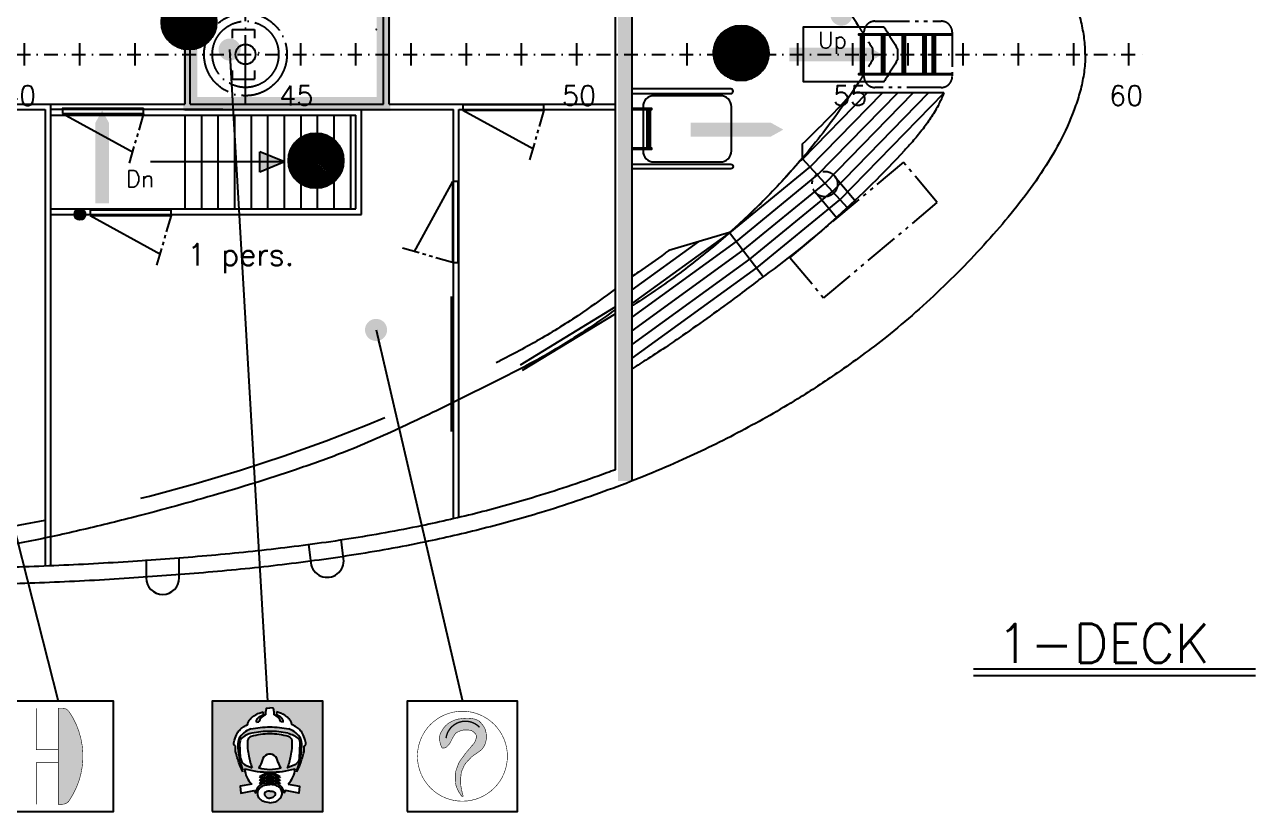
# Model space of a CAD drawing. Header units: millimetres. Extents: x 1084702 to 1166801, y 36632 to 124519.
# Drawn here: x 1117393 to 1128538, y 55271 to 62397 of the extents above; entities that cross this region are included whole.
import ezdxf
from ezdxf.enums import TextEntityAlignment as Align

# ---------------------------------------------------------------- set-up
doc = ezdxf.new("R2010")
doc.units = ezdxf.units.MM
doc.header["$LTSCALE"] = 250
for name, pattern in [('CENTER', [3, 2.5, -0.25, 0, -0.25]), ('DASHDOT', [1, 0.5, -0.25, 0, -0.25]), ('DASHED', [0.75, 0.5, -0.25]), ('PHANTOM', [2.1, 1.25, -0.2, 0.125, -0.2, 0.125, -0.2]), ('PHANTOM2', [1.25, 0.625, -0.125, 0.125, -0.125, 0.125, -0.125])]:
    doc.linetypes.add(name, pattern=pattern)
doc.layers.get('0').update_dxf_attribs({"color": 255})
for name, color, linetype in [('%posline', 240, 'Continuous'), ('%symbol', 1, 'Continuous'), ('-BHII', 7, 'Continuous'), ('-BHIU', 7, 'Continuous'), ('BHII', 7, 'Continuous'), ('CENN', 7, 'Continuous'), ('CON1', 7, 'Continuous'), ('GEV_FROZEN', 7, 'Continuous'), ('S0CO2', 2, 'Continuous'), ('S0TX2', 2, 'Continuous'), ('SAFECO1', 10, 'Continuous'), ('SAFECO2', 50, 'Continuous'), ('SAFECO3', 80, 'Continuous'), ('SAFECO7', 255, 'Continuous'), ('SAFETX1', 1, 'Continuous'), ('VCCNULL', 7, 'Continuous')]:
    doc.layers.add(name, color=color, linetype=linetype)
doc.styles.add('18', font='romans', dxfattribs={"height": 180})
doc.styles.add('25', font='romans', dxfattribs={"height": 2.5})
doc.styles.add('ROMANS', font='ROMANS.shx', dxfattribs={"height": 100})
doc.styles.add('SYMBOL TXT', font='arial.ttf')
doc.dimstyles.new('dott', dxfattribs={"dimscale": 100, "dimtxt": 150, "dimasz": 0.01, "dimexe": 0.5, "dimexo": 1, "dimgap": 1, "dimtad": 1, "dimdsep": 46, "dimtxsty": 'ROMANS', "dimcen": 1.5, "dimclrd": 1, "dimclre": 1, "dimclrt": 2, "dimazin": 2, "dimtfac": 1, "dimtmove": 2, "dimatfit": 3, "dimldrblk": 'DOT', "dimfxl": 1, "dimtvp": 100, "dimtolj": 1, "dimarcsym": 0})
pattern_1 = [(90, (-22923.392, -82019.804), (-18.095804, 1e-15), [])]

# ---------------------------------------------------------------- blocks, each defined once
blk = doc.blocks.new('*U62')
at = {"layer": '-BHII'}
for p, q in [((0, 10), (40, 10)), ((0, -10), (40, -10))]:
    blk.add_line(p, q, dxfattribs=at)
at = {"layer": '-BHIU'}
for p, q in [((0, 10), (0, -10)), ((40, 10), (40, -10))]:
    blk.add_line(p, q, dxfattribs=at)
blk = doc.blocks.new('VCCISYMB')
at = {"layer": 'VCCNULL'}
for p, q in [((0, 2), (-0.2, 1.2)), ((0, 2), (0.2, 1.2)), ((0, 2), (0, 0)), ((0, 0), (4, 0)), ((4, 0), (3.2, 0.2)), ((4, 0), (3.2, -0.2))]:
    blk.add_line(p, q, dxfattribs=at)
blk = doc.blocks.new('*U63')
blk.add_blockref('VCCISYMB', (0, 0))
at = {"layer": 'GEV_FROZEN', "xscale": 0.1000000000003638, "yscale": 0.1000000000003638, "zscale": 0.1000000000003638}
blk.add_blockref('*U62', (0, 0), dxfattribs=at)
blk = doc.blocks.new('*U61')
at = {"layer": 'BHII'}
blk.add_lwpolyline([(-6, -4), (0, -8), (6, -4), (6, 4), (0, 8), (-6, 4)], close=True, dxfattribs=at)
at = {"layer": 'CENN'}
for p, q in [((-11, 0), (11, 0)), ((0, 11), (0, -11))]:
    blk.add_line(p, q, dxfattribs=at)
at = {"layer": 'CON1'}
blk.add_circle((0, 0), 6.5, dxfattribs=at)
blk = doc.blocks.new('*U60')
at = {"layer": 'BHII'}
for radius in [8, 4.2]:
    blk.add_circle((0, 0), radius, dxfattribs=at)
at = {"layer": 'CENN'}
for p, q in [((-11, 0), (11, 0)), ((0, 11), (0, -11))]:
    blk.add_line(p, q, dxfattribs=at)
blk = doc.blocks.new('A$C64097268')
at = {"linetype": 'DASHDOT'}
blk.add_line((-2084, 0), (35129, 0), dxfattribs=at)
for p, q in [((25000, -100), (25000, 100)), ((25500, -100), (25500, 100)), ((26000, -100), (26000, 100)), ((26500, -100), (26500, 100)), ((27000, -100), (27000, 100)), ((27500, -100), (27500, 100)), ((28000, -100), (28000, 100)), ((28500, -100), (28500, 100)), ((29000, -100), (29000, 100)), ((29500, -100), (29500, 100)), ((30000, -100), (30000, 100)), ((30500, -100), (30500, 100)), ((31000, -100), (31000, 100)), ((31500, -100), (31500, 100)), ((32000, -100), (32000, 100)), ((32500, -100), (32500, 100)), ((33000, -100), (33000, 100)), ((33500, -100), (33500, 100)), ((34000, -100), (34000, 100)), ((34500, -100), (34500, 100)), ((35000, -100), (35000, 100))]:
    blk.add_line(p, q)
at = {"extrusion": (0, 0, -1), "zscale": -1, "rotation": 256.254441529272}
blk.add_blockref('*U63', (-28183, 228), dxfattribs=at)
at = {"extrusion": (0, 0, -1), "xscale": 0.09999999997671694, "yscale": 0.09999999997671694, "zscale": -0.09999999999998713}
for name in ['*U61', '*U60']:
    blk.add_blockref(name, (-27120, 14), dxfattribs=at)
at = {"style": '18'}
for s, p in [('40', (24796, -464)), ('45', (27306, -464)), ('50', (29866, -464)), ('55', (32320, -464)), ('60', (34820, -464))]:
    blk.add_text(s, height=180, dxfattribs=at).set_placement(p)
blk = doc.blocks.new('A.4.27_SYMB')
at = {"layer": 'SAFECO3'}
h = blk.add_hatch(color=256, dxfattribs=at)
h.paths.add_polyline_path([(600, 1200), (-600, 1200), (-600, 0), (600, 0)])
edge = h.paths.add_edge_path(flags=16)
edge.add_spline(control_points=[(396, 713), (396, 716), (399, 687), (399, 673), (393, 623), (374, 570), (362, 522), (306, 402), (319, 430)], knot_values=[0, 0, 0, 0, 0.091692, 0.325296, 0.700454, 1.176745, 1.696058, 2.468739, 2.468739, 2.468739, 2.468739], degree=3, periodic=0)
edge.add_line((319, 430), (322, 456))
edge.add_arc((-399, 732), 772, 339.0486, 356.0247)
edge.add_arc((152, 715), 222, 350.4948, 379.0484)
edge.add_arc((162, 680), 227, 28.2045, 72.0363)
edge.add_arc((-78, -1054), 1974, 80.9516, 86.986)
edge.add_arc((129, -1054), 1974, 93.014, 99.0484)
edge.add_arc((-111, 680), 227, 107.9637, 151.7955)
edge.add_arc((-102, 715), 222, 160.9516, 189.5052)
edge.add_arc((450, 732), 772, 183.9753, 200.9514)
edge.add_line((-271, 456), (-268, 430))
edge.add_spline(control_points=[(-268, 430), (-281, 458), (-303, 505), (-325, 573), (-342, 625), (-350, 668), (-346, 696), (-346, 709), (-346, 713)], knot_values=[0, 0, 0, 0, 0.772681, 1.291994, 1.768285, 2.143443, 2.377047, 2.468739, 2.468739, 2.468739, 2.468739], degree=3, periodic=0)
edge.add_spline(control_points=[(-346, 713), (-348, 713), (-352, 714), (-359, 718), (-363, 724), (-365, 730), (-366, 737), (-365, 753), (-352, 790), (-336, 843), (-299, 893), (-257, 921), (-229, 936), (-217, 942)], knot_values=[0, 0, 0, 0, 0.053902, 0.118321, 0.183024, 0.231224, 0.285801, 0.348567, 0.62545, 1.270836, 1.721751, 2.161657, 2.508213, 2.508213, 2.508213, 2.508213], degree=3, periodic=0)
edge.add_spline(control_points=[(-217, 942), (-216, 948), (-212, 959), (-206, 975), (-198, 990), (-184, 1006), (-167, 1024), (-144, 1042), (-118, 1056), (-92, 1068), (-68, 1074), (-54, 1079), (-47, 1081)], knot_values=[0, 0, 0, 0, 0.157257, 0.292433, 0.422468, 0.567877, 0.834443, 1.042693, 1.307796, 1.561203, 1.743827, 1.930277, 1.930277, 1.930277, 1.930277], degree=3, periodic=0)
edge.add_line((-47, 1081), (-46, 1054))
edge.add_spline(control_points=[(-46, 1054), (-44, 1055), (-57, 1047), (-62, 1044), (-75, 1036), (-89, 1029), (-100, 1016), (-114, 1005), (-120, 990), (-122, 982), (-117, 969), (-118, 971)], knot_values=[0, 0, 0, 0, 0.057635, 0.159059, 0.295603, 0.387823, 0.556894, 0.704635, 0.836204, 0.910845, 0.98528, 0.98528, 0.98528, 0.98528], degree=3, periodic=0)
edge.add_line((-118, 971), (-95, 973))
edge.add_arc((19, 936), 120, 110.3555, 162.1604, ccw=False)
edge.add_arc((208, 1056), 231, 166.0137, 181.8636, ccw=False)
edge.add_arc((3, 1108), 19.1, 130.5127, 168.0732, ccw=False)
edge.add_line((-10, 1123), (25, 1125))
edge.add_line((25, 1125), (61, 1123))
edge.add_arc((48, 1108), 19.1, 11.9268, 49.4873, ccw=False)
edge.add_arc((-157, 1056), 231, -1.8636, 13.9863, ccw=False)
edge.add_arc((32, 936), 120, 17.8396, 69.6445, ccw=False)
edge.add_line((146, 973), (169, 971))
edge.add_spline(control_points=[(169, 971), (170, 974), (172, 980), (171, 991), (165, 1004), (151, 1017), (140, 1028), (126, 1036), (115, 1043), (104, 1049), (99, 1053), (97, 1054)], knot_values=[0, 0, 0, 0, 0.074435, 0.149076, 0.280646, 0.428387, 0.597457, 0.689677, 0.826221, 0.927646, 0.98528, 0.98528, 0.98528, 0.98528], degree=3, periodic=0)
edge.add_line((97, 1054), (98, 1081))
edge.add_spline(control_points=[(98, 1081), (91, 1083), (125, 1072), (141, 1068), (169, 1056), (194, 1042), (218, 1024), (235, 1006), (249, 990), (257, 974), (262, 964), (269, 936), (268, 942)], knot_values=[0, 0, 0, 0, 0.186451, 0.369074, 0.622482, 0.887585, 1.095835, 1.3624, 1.507809, 1.637845, 1.77302, 1.930277, 1.930277, 1.930277, 1.930277], degree=3, periodic=0)
edge.add_spline(control_points=[(268, 942), (255, 948), (323, 915), (345, 896), (389, 842), (402, 790), (416, 753), (417, 737), (416, 730), (414, 724), (409, 718), (406, 714), (394, 712), (396, 713)], knot_values=[0, 0, 0, 0, 0.346556, 0.786462, 1.237377, 1.882763, 2.159646, 2.222412, 2.276989, 2.325189, 2.389892, 2.454311, 2.508213, 2.508213, 2.508213, 2.508213], degree=3, periodic=0)
h.paths.add_polyline_path([(223, 296), (348, 273), (339, 198), (196, 226), (177, 198, 0.339609), (108, 299, 0.087924), (25, 307, 0.087924), (-57, 299, 0.339609), (-126, 198), (-145, 226), (-288, 198), (-297, 273), (-172, 296, -0.181761), (-248, 462, 0.068052), (25, 427, 0.068052), (299, 462, -0.181761)], flags=16)
h.paths.add_polyline_path([(298, 507), (218, 474, 0.044895), (255, 601, 0.057906), (268, 769, 0.255409), (227, 815, 0.061722), (25, 844, 0.061722), (-176, 815, 0.255409), (-218, 769, 0.057906), (-204, 601, 0.044895), (-167, 474), (-247, 507, -0.266385), (-292, 577), (-301, 742, -0.224317), (-284, 791, -0.125951), (-169, 850, -0.058375), (25, 869, -0.058375), (220, 850, -0.125951), (335, 791, -0.224317), (352, 742), (343, 577, -0.266385)], flags=16)
h.paths.add_polyline_path([(146, 474, -0.044192), (25, 457, -0.044192), (-95, 474, 0.062011), (-58, 553, -0.238014), (-3, 620, -0.075944), (25, 624, -0.075944), (54, 620, -0.238014), (109, 553, 0.062011)], flags=16)
h.paths.add_polyline_path([(138, 374), (135, 366, 0.217497), (25, 393, 0.217497), (-84, 366), (-87, 374, -0.190978), (25, 411, -0.190978)], flags=0)
h.paths.add_polyline_path([(138, 340), (135, 332, 0.217497), (25, 359, 0.217497), (-84, 332), (-87, 340, -0.190978), (25, 377, -0.190978)], flags=0)
h.paths.add_polyline_path([(138, 307), (135, 299, 0.217497), (25, 326, 0.217497), (-84, 299), (-87, 307, -0.190978), (25, 344, -0.190978)], flags=0)
edge = h.paths.add_edge_path(flags=16)
edge.add_spline(control_points=[(25, 292), (15, 292), (63, 291), (80, 286), (112, 275), (141, 254), (159, 217), (160, 175), (135, 137), (107, 104), (0, 95), (25, 95)], knot_values=[0, 0, 0, 0, 0.256006, 0.483444, 0.686131, 1.035897, 1.355304, 1.689385, 2.031909, 2.406535, 3.053658, 3.053658, 3.053658, 3.053658], degree=3, periodic=0)
edge.add_spline(control_points=[(25, 95), (0, 95), (-42, 104), (-87, 137), (-108, 175), (-108, 217), (-90, 254), (-61, 275), (-31, 286), (-4, 291), (15, 292), (25, 292)], knot_values=[0, 0, 0, 0, 0.647123, 1.021749, 1.364273, 1.698355, 2.017761, 2.367528, 2.570215, 2.797652, 3.053658, 3.053658, 3.053658, 3.053658], degree=3, periodic=0)
edge = h.paths.add_edge_path(flags=0)
edge.add_spline(control_points=[(25, 221), (33, 221), (50, 220), (73, 215), (84, 197), (83, 180), (74, 163), (57, 151), (40, 145), (29, 144), (25, 144)], knot_values=[0, 0, 0, 0, 0.199636, 0.420818, 0.543184, 0.688523, 0.842113, 1.008478, 1.18791, 1.281607, 1.281607, 1.281607, 1.281607], degree=3, periodic=0)
edge.add_spline(control_points=[(25, 144), (29, 144), (4, 145), (-4, 151), (-23, 163), (-32, 180), (-33, 197), (-21, 215), (-7, 220), (33, 221), (25, 221)], knot_values=[0, 0, 0, 0, 0.093696, 0.273129, 0.439494, 0.593084, 0.738423, 0.860788, 1.08197, 1.281607, 1.281607, 1.281607, 1.281607], degree=3, periodic=0)
at = {"layer": 'SAFECO7'}
for p, q in [((-47, 1081), (-46, 1054)), ((-10, 1123), (25, 1125)), ((61, 1123), (25, 1125)), ((98, 1081), (97, 1054)), ((-118, 971), (-95, 973)), ((169, 971), (146, 973)), ((-292, 577), (-301, 742)), ((-268, 430), (-271, 456)), ((-247, 507), (-167, 474)), ((319, 430), (322, 456)), ((-87, 374), (-84, 366)), ((-87, 340), (-84, 332)), ((-87, 307), (-84, 299)), ((138, 374), (135, 366)), ((138, 340), (135, 332)), ((138, 307), (135, 299))]:
    blk.add_line(p, q, dxfattribs=at)
at = {"layer": 'SAFECO7', "lineweight": -3}
blk.add_lwpolyline([(-600, 0), (600, 0), (600, 1200), (-600, 1200)], close=True, dxfattribs=at)
at = {"layer": 'SAFECO7'}
blk.add_lwpolyline([(220, 850, -0.125951), (335, 791, -0.224317), (352, 742), (343, 577, -0.267532), (298, 507), (218, 474, 0.044895), (255, 601, 0.057896), (268, 769)], format="xyb", dxfattribs=at)
blk.add_lwpolyline([(25, 457, 0.044192), (146, 474, -0.062011), (109, 553, 0.238014), (54, 620, 0.075944), (25, 624, 0.075944), (-3, 620, 0.238014), (-58, 553, -0.062011), (-95, 474, 0.044192)], format="xyb", close=True, dxfattribs=at)
for points in [[(-172, 296), (-297, 273), (-288, 198), (-145, 226), (-126, 198)], [(223, 296), (348, 273), (339, 198), (196, 226), (177, 198)]]:
    blk.add_lwpolyline(points, dxfattribs=at)
for centre, radius, start, end in [((208, 1056), 231, 166.0137, 181.8636), ((3, 1108), 19.1, 130.5127, 168.0732), ((48, 1108), 19.1, 11.9268, 49.4873), ((-157, 1056), 231, 358.1364, 13.9863), ((19, 936), 120, 110.3555, 162.1604), ((32, 936), 120, 17.8396, 69.6445), ((-111, 680), 227, 107.9637, 151.7955), ((-112, 595), 262, 102.6459, 131.3606), ((-155, 754), 64.2, 109.085, 166.3692), ((129, -1054), 1974, 93.014, 99.0484), ((42, 16), 828, 91.1623, 105.29), ((11, 31), 839, 89.0434, 102.4068), ((-78, -1054), 1974, 80.9516, 86.986), ((39, 31), 839, 77.5932, 90.9566), ((9, 16), 828, 74.71, 88.8377), ((206, 754), 64.2, 13.6308, 70.915), ((162, 680), 227, 28.2045, 72.0363), ((-102, 715), 222, 160.9516, 189.5052), ((450, 732), 772, 183.9753, 200.9572), ((-241, 749), 60.5, 135.6155, 186.188), ((516, 744), 734, 178.0113, 191.2652), ((-399, 732), 772, 339.0428, 356.0247), ((152, 715), 222, 350.4948, 19.0484), ((-208, 582), 83.8, 182.9454, 242.8562), ((516, 744), 734, 191.2675, 201.5497), ((11, 481), 260, 184.0915, 225.2924), ((18, 1445), 1018, 254.8389, 270.4065), ((16, 251), 161, 86.5668, 129.8145), ((35, 251), 161, 50.1855, 93.4332), ((33, 1445), 1018, 269.5935, 285.1611), ((40, 481), 260, 314.7076, 355.9085), ((-26, 204), 99.5, 108.2327, 183.2644), ((16, 216), 161, 86.5668, 129.8145), ((16, 184), 161, 86.5668, 129.8145), ((1, 260), 136, 79.4698, 128.5521), ((1, 226), 136, 79.4698, 128.5521), ((1, 193), 136, 79.4698, 128.5521), ((7, 69), 239, 85.6622, 105.7612), ((50, 260), 136, 51.4479, 100.5302), ((35, 216), 161, 50.1855, 93.4332), ((50, 226), 136, 51.4479, 100.5302), ((35, 184), 161, 50.1855, 93.4332), ((50, 193), 136, 51.4479, 100.5302), ((44, 69), 239, 74.2388, 94.3378), ((77, 204), 99.5, 356.7356, 71.7673)]:
    blk.add_arc(centre, radius, start, end, dxfattribs=at)
for points, start_tangent, end_tangent in [([(-217, 942), (-212, 960), (-206, 975), (-198, 989), (-187, 1002), (-165, 1025), (-145, 1040), (-117, 1056), (-89, 1068), (-68, 1074), (-47, 1081)], (0.167133, 0.985934), (0.971154, 0.238451)), ([(268, 942), (262, 960), (257, 975), (249, 989), (238, 1002), (215, 1025), (196, 1040), (168, 1056), (140, 1068), (119, 1074), (98, 1081)], (-0.167133, 0.985934), (-0.971154, 0.238451)), ([(-346, 713), (-352, 714), (-358, 718), (-363, 724), (-365, 730), (-366, 736), (-365, 744), (-357, 776), (-329, 848), (-296, 891), (-254, 923), (-217, 942)], (-0.991179, 0.132527), (0.908649, 0.41756)), ([(-118, 971), (-120, 980), (-120, 989), (-113, 1003), (-101, 1016), (-86, 1030), (-76, 1035), (-62, 1044), (-52, 1050), (-46, 1054)], (-0.353692, 0.935362), (0.898183, 0.439622)), ([(169, 971), (171, 980), (171, 989), (164, 1003), (152, 1016), (137, 1030), (127, 1035), (113, 1044), (103, 1050), (97, 1054)], (0.353692, 0.935362), (-0.898183, 0.439622)), ([(396, 713), (403, 714), (409, 718), (414, 724), (416, 730), (417, 736), (416, 744), (408, 776), (380, 848), (347, 891), (304, 923), (268, 942)], (0.991179, 0.132527), (-0.908649, 0.41756)), ([(-268, 430), (-305, 515), (-325, 574), (-342, 629), (-348, 674), (-346, 702), (-346, 713)], (-0.423428, 0.90593), (0.233656, 0.972319)), ([(319, 430), (356, 515), (376, 574), (392, 629), (399, 674), (397, 702), (396, 713)], (0.423428, 0.90593), (-0.233656, 0.972319)), ([(25, 95), (-50, 113), (-86, 140), (-105, 177), (-105, 217), (-88, 251), (-55, 276), (-32, 285), (-5, 290), (25, 292)], (-1, 0), (1, 0)), ([(25, 95), (101, 113), (136, 140), (156, 177), (156, 217), (139, 251), (106, 276), (83, 285), (56, 290), (25, 292)], (1, 0), (-1, 0)), ([(25, 221), (2, 220), (-23, 210), (-31, 198), (-31, 180), (-22, 164), (-6, 152), (14, 145), (25, 144)], (-1, 0), (1, 0)), ([(25, 221), (49, 220), (74, 210), (82, 198), (82, 180), (73, 164), (57, 152), (37, 145), (25, 144)], (1, 0), (-1, 0))]:
    blk.add_spline(points, degree=3, dxfattribs=dict(at, start_tangent=start_tangent, end_tangent=end_tangent))
at = {"layer": 'SAFETX1', "style": 'SYMBOL TXT'}
blk.add_attdef('NUMBER', text='', height=200, dxfattribs=at).set_placement((746, 600), align=Align.MIDDLE_LEFT)
blk = doc.blocks.new('A.3.1_SYMB')
at = {"layer": 'SAFECO3'}
blk.add_lwpolyline([(0, 0, 0, 360, 0), (-324, 0, 150, 150, 0), (-1008, 0, 150, 150, 0)], format="xyseb", dxfattribs=at)
blk = doc.blocks.new('S.2.34_SYMB')
at = {"layer": 'SAFECO1'}
h = blk.add_hatch(color=256, dxfattribs=at)
h.dxf.hatch_style = 1
edge = h.paths.add_edge_path()
edge.add_arc((45, 1030), 91.2, 38.4869, 90)
edge.add_line((45, 1122), (0, 1122))
edge.add_line((0, 1122), (0, 78))
edge.add_line((0, 78), (45, 78))
edge.add_arc((45, 170), 91.2, 270, 321.5131)
edge.add_arc((-587, 600), 855, 325.2704, 394.7296)
at = {"layer": 'SAFECO7'}
blk.add_lwpolyline([(-600, 1200), (-600, 0), (600, 0), (600, 1200)], close=True, dxfattribs=at)
at = {"layer": 'SAFECO7', "const_width": 6}
for points in [[(-237, 1122), (-237, 671), (0, 671)], [(0, 529), (-237, 529), (-237, 78)]]:
    blk.add_lwpolyline(points, dxfattribs=at)
blk.add_lwpolyline([(116, 1087, 0.228631), (45, 1122), (0, 1122), (0, 78), (45, 78, 0.228631), (116, 113, 0.312706), (116, 1087)], format="xyb", dxfattribs=at)
blk = doc.blocks.new('A.2.41_SYMB')
at = {"layer": 'SAFECO1'}
h = blk.add_hatch(color=256, dxfattribs=at)
h.dxf.hatch_style = 1
h.paths.add_polyline_path([(-220, 689), (-226, 701), (-232, 713), (-236, 724), (-240, 735), (-242, 746), (-244, 756), (-246, 766), (-246, 775), (-247, 784), (-247, 792), (-247, 800), (-247, 807), (-247, 814), (-246, 821), (-245, 827), (-244, 833), (-242, 838), (-240, 844), (-238, 849), (-236, 854), (-233, 859), (-230, 864), (-228, 868), (-225, 873), (-222, 878), (-219, 883), (-216, 888), (-213, 893), (-210, 898), (-206, 903), (-203, 907), (-199, 912), (-196, 917), (-192, 921), (-188, 926), (-184, 930), (-179, 934), (-175, 938), (-171, 942), (-167, 946), (-163, 949), (-159, 953), (-155, 956), (-150, 959), (-146, 962), (-142, 964), (-137, 967), (-133, 970), (-128, 972), (-123, 975), (-118, 977), (-113, 980), (-108, 982), (-102, 985), (-97, 987), (-92, 989), (-87, 991), (-82, 993), (-76, 995), (-71, 996), (-66, 998), (-60, 1000), (-54, 1001), (-48, 1003), (-41, 1004), (-34, 1005), (-26, 1006), (-19, 1007), (-11, 1009), (-3, 1009), (5, 1010), (13, 1011), (21, 1012), (28, 1012), (36, 1013), (43, 1013), (50, 1013), (58, 1013), (65, 1013), (72, 1013), (79, 1012), (86, 1012), (93, 1011), (99, 1010), (106, 1009), (113, 1008), (119, 1006), (126, 1005), (133, 1003), (139, 1001), (146, 999), (152, 997), (159, 994), (164, 992), (170, 989), (176, 985), (181, 982), (185, 978), (189, 974), (193, 970), (197, 966), (201, 962), (204, 958), (207, 955), (210, 951), (212, 948), (215, 945), (217, 942), (219, 940), (222, 937), (224, 933), (227, 930), (229, 926), (232, 922), (235, 918), (237, 913), (240, 908), (243, 903), (245, 898), (247, 893), (249, 887), (251, 881), (253, 875), (254, 868), (256, 862), (257, 855), (258, 848), (259, 841), (259, 834), (260, 826), (260, 819), (260, 811), (260, 804), (260, 796), (259, 789), (259, 782), (258, 776), (257, 769), (256, 763), (254, 757), (253, 751), (251, 746), (249, 740), (247, 734), (245, 729), (242, 723), (240, 718), (237, 712), (234, 707), (231, 702), (228, 697), (225, 692), (222, 688), (219, 684), (216, 680), (212, 676), (209, 673), (205, 669), (201, 665), (196, 662), (192, 658), (187, 654), (182, 650), (176, 647), (171, 643), (165, 639), (159, 635), (154, 631), (148, 627), (142, 623), (137, 620), (131, 616), (125, 612), (120, 608), (115, 604), (109, 600), (104, 596), (99, 591), (94, 586), (90, 581), (85, 576), (80, 572), (76, 567), (72, 562), (67, 558), (63, 554), (59, 550), (55, 545), (51, 541), (47, 537), (43, 533), (40, 529), (36, 524), (33, 520), (30, 515), (27, 510), (24, 505), (22, 501), (19, 496), (16, 491), (14, 486), (11, 481), (9, 476), (7, 471), (5, 466), (2, 461), (0, 456), (-2, 451), (-4, 446), (-5, 441), (-7, 436), (-9, 430), (-10, 425), (-12, 419), (-13, 413), (-14, 407), (-15, 400), (-16, 394), (-16, 387), (-17, 379), (-18, 372), (-18, 365), (-18, 357), (-19, 349), (-19, 341), (-19, 332), (-19, 324), (-19, 316), (-19, 308), (-18, 300), (-18, 292), (-17, 285), (-17, 278), (-16, 271), (-15, 265), (-13, 258), (-12, 252), (-11, 246), (-10, 241), (-9, 235), (-8, 229), (-6, 223), (-5, 218), (-4, 212), (-3, 207), (-2, 202), (-1, 198), (0, 193), (1, 189), (3, 186), (4, 182), (5, 179), (6, 177), (7, 174), (8, 172), (8, 170), (9, 167), (8, 165), (8, 164), (7, 162), (6, 161), (5, 159), (4, 159), (3, 158), (1, 158), (0, 159), (-1, 159), (-3, 160), (-4, 161), (-5, 163), (-7, 165), (-8, 167), (-10, 169), (-11, 171), (-13, 173), (-15, 175), (-16, 178), (-18, 181), (-20, 183), (-22, 186), (-24, 189), (-26, 192), (-28, 195), (-30, 198), (-32, 202), (-35, 205), (-37, 208), (-39, 212), (-41, 215), (-43, 219), (-45, 223), (-47, 227), (-49, 231), (-50, 235), (-52, 238), (-54, 242), (-56, 247), (-58, 251), (-60, 255), (-61, 259), (-63, 263), (-65, 268), (-66, 272), (-68, 276), (-69, 281), (-70, 286), (-71, 291), (-72, 296), (-73, 301), (-74, 307), (-75, 313), (-75, 319), (-76, 325), (-76, 332), (-77, 338), (-77, 345), (-77, 352), (-77, 358), (-78, 365), (-78, 371), (-78, 376), (-78, 382), (-78, 387), (-78, 392), (-78, 396), (-77, 401), (-77, 405), (-76, 410), (-76, 415), (-75, 419), (-74, 424), (-73, 429), (-72, 434), (-71, 438), (-69, 443), (-68, 448), (-66, 453), (-65, 458), (-63, 463), (-61, 467), (-60, 472), (-58, 477), (-56, 482), (-54, 488), (-52, 493), (-50, 498), (-48, 503), (-46, 509), (-44, 514), (-42, 520), (-39, 526), (-36, 531), (-33, 537), (-29, 543), (-26, 549), (-22, 554), (-18, 560), (-14, 565), (-10, 571), (-7, 576), (-3, 581), (0, 585), (3, 590), (7, 594), (10, 598), (13, 602), (16, 607), (19, 611), (22, 615), (26, 620), (29, 625), (33, 629), (36, 634), (40, 638), (44, 643), (47, 648), (51, 652), (55, 657), (59, 661), (63, 666), (66, 670), (70, 674), (73, 678), (77, 682), (80, 686), (83, 689), (86, 693), (88, 696), (91, 699), (94, 703), (97, 706), (100, 710), (103, 713), (107, 717), (110, 720), (113, 724), (116, 728), (120, 731), (123, 735), (126, 739), (128, 743), (131, 747), (133, 751), (135, 755), (137, 759), (139, 763), (140, 767), (142, 771), (143, 775), (145, 779), (146, 782), (147, 786), (148, 790), (149, 793), (150, 796), (151, 799), (151, 802), (152, 805), (152, 808), (152, 811), (152, 814), (152, 816), (152, 819), (152, 821), (151, 824), (150, 827), (149, 829), (148, 832), (146, 835), (145, 838), (143, 840), (141, 843), (140, 846), (138, 848), (135, 851), (133, 853), (131, 856), (128, 858), (126, 860), (123, 863), (120, 865), (117, 867), (114, 869), (111, 871), (108, 873), (104, 875), (101, 877), (97, 878), (93, 879), (89, 881), (84, 882), (80, 882), (75, 883), (70, 884), (65, 884), (60, 885), (55, 885), (49, 885), (44, 885), (38, 885), (33, 885), (27, 885), (22, 885), (18, 885), (13, 884), (9, 884), (5, 883), (1, 882), (-2, 882), (-6, 881), (-9, 880), (-13, 878), (-17, 877), (-21, 876), (-24, 874), (-28, 873), (-32, 871), (-36, 869), (-40, 868), (-44, 866), (-48, 864), (-51, 863), (-55, 861), (-58, 859), (-62, 858), (-65, 855), (-68, 853), (-71, 851), (-74, 848), (-77, 844), (-80, 841), (-82, 837), (-85, 833), (-88, 829), (-90, 825), (-93, 821), (-96, 816), (-98, 812), (-101, 807), (-104, 803), (-106, 798), (-109, 793), (-111, 789), (-114, 784), (-116, 779), (-119, 775), (-121, 770), (-123, 765), (-125, 761), (-128, 756), (-130, 752), (-132, 748), (-135, 744), (-137, 740), (-140, 737), (-142, 733), (-145, 730), (-148, 726), (-151, 723), (-153, 720), (-156, 716), (-159, 713), (-162, 710), (-165, 707), (-168, 704), (-172, 701), (-175, 698), (-180, 696), (-184, 694), (-189, 692), (-194, 690), (-199, 689), (-204, 689), (-210, 688), (-215, 688)])
at = {"layer": 'SAFECO7', "lineweight": -3}
blk.add_lwpolyline([(-600, 0), (600, 0), (600, 1200), (-600, 1200)], close=True, dxfattribs=at)
at = {"layer": 'SAFECO7'}
for points, const_width in [([(0, 1089, 1), (0, 111, 1), (0, 1089, 1)], 6), ([(-178, 796, -0.606738), (-178, 796, -0.629433), (187, 914, -0.299862)], 15)]:
    blk.add_lwpolyline(points, format="xyb", dxfattribs=dict(at, const_width=const_width))
at = {"layer": 'SAFECO7', "const_width": 6}
blk.add_lwpolyline([(-220, 689), (-226, 701), (-232, 713), (-236, 724), (-240, 735), (-242, 746), (-244, 756), (-246, 766), (-246, 775), (-247, 784), (-247, 792), (-247, 800), (-247, 807), (-247, 814), (-246, 821), (-245, 827), (-244, 833), (-242, 838), (-240, 844), (-238, 849), (-236, 854), (-233, 859), (-230, 864), (-228, 868), (-225, 873), (-222, 878), (-219, 883), (-216, 888), (-213, 893), (-210, 898), (-206, 903), (-203, 907), (-199, 912), (-196, 917), (-192, 921), (-188, 926), (-184, 930), (-179, 934), (-175, 938), (-171, 942), (-167, 946), (-163, 949), (-159, 953), (-155, 956), (-150, 959), (-146, 962), (-142, 964), (-137, 967), (-133, 970), (-128, 972), (-123, 975), (-118, 977), (-113, 980), (-108, 982), (-102, 985), (-97, 987), (-92, 989), (-87, 991), (-82, 993), (-76, 995), (-71, 996), (-66, 998), (-60, 1000), (-54, 1001), (-48, 1003), (-41, 1004), (-34, 1005), (-26, 1006), (-19, 1007), (-11, 1009), (-3, 1009), (5, 1010), (13, 1011), (21, 1012), (28, 1012), (36, 1013), (43, 1013), (50, 1013), (58, 1013), (65, 1013), (72, 1013), (79, 1012), (86, 1012), (93, 1011), (99, 1010), (106, 1009), (113, 1008), (119, 1006), (126, 1005), (133, 1003), (139, 1001), (146, 999), (152, 997), (159, 994), (164, 992), (170, 989), (176, 985), (181, 982), (185, 978), (189, 974), (193, 970), (197, 966), (201, 962), (204, 958), (207, 955), (210, 951), (212, 948), (215, 945), (217, 942), (219, 940), (222, 937), (224, 933), (227, 930), (229, 926), (232, 922), (235, 918), (237, 913), (240, 908), (243, 903), (245, 898), (247, 893), (249, 887), (251, 881), (253, 875), (254, 868), (256, 862), (257, 855), (258, 848), (259, 841), (259, 834), (260, 826), (260, 819), (260, 811), (260, 804), (260, 796), (259, 789), (259, 782), (258, 776), (257, 769), (256, 763), (254, 757), (253, 751), (251, 746), (249, 740), (247, 734), (245, 729), (242, 723), (240, 718), (237, 712), (234, 707), (231, 702), (228, 697), (225, 692), (222, 688), (219, 684), (216, 680), (212, 676), (209, 673), (205, 669), (201, 665), (196, 662), (192, 658), (187, 654), (182, 650), (176, 647), (171, 643), (165, 639), (159, 635), (154, 631), (148, 627), (142, 623), (137, 620), (131, 616), (125, 612), (120, 608), (115, 604), (109, 600), (104, 596), (99, 591), (94, 586), (90, 581), (85, 576), (80, 572), (76, 567), (72, 562), (67, 558), (63, 554), (59, 550), (55, 545), (51, 541), (47, 537), (43, 533), (40, 529), (36, 524), (33, 520), (30, 515), (27, 510), (24, 505), (22, 501), (19, 496), (16, 491), (14, 486), (11, 481), (9, 476), (7, 471), (5, 466), (2, 461), (0, 456), (-2, 451), (-4, 446), (-5, 441), (-7, 436), (-9, 430), (-10, 425), (-12, 419), (-13, 413), (-14, 407), (-15, 400), (-16, 394), (-16, 387), (-17, 379), (-18, 372), (-18, 365), (-18, 357), (-19, 349), (-19, 341), (-19, 332), (-19, 324), (-19, 316), (-19, 308), (-18, 300), (-18, 292), (-17, 285), (-17, 278), (-16, 271), (-15, 265), (-13, 258), (-12, 252), (-11, 246), (-10, 241), (-9, 235), (-8, 229), (-6, 223), (-5, 218), (-4, 212), (-3, 207), (-2, 202), (-1, 198), (0, 193), (1, 189), (3, 186), (4, 182), (5, 179), (6, 177), (7, 174), (8, 172), (8, 170), (9, 167), (8, 165), (8, 164), (7, 162), (6, 161), (5, 159), (4, 159), (3, 158), (1, 158), (0, 159), (-1, 159), (-3, 160), (-4, 161), (-5, 163), (-7, 165), (-8, 167), (-10, 169), (-11, 171), (-13, 173), (-15, 175), (-16, 178), (-18, 181), (-20, 183), (-22, 186), (-24, 189), (-26, 192), (-28, 195), (-30, 198), (-32, 202), (-35, 205), (-37, 208), (-39, 212), (-41, 215), (-43, 219), (-45, 223), (-47, 227), (-49, 231), (-50, 235), (-52, 238), (-54, 242), (-56, 247), (-58, 251), (-60, 255), (-61, 259), (-63, 263), (-65, 268), (-66, 272), (-68, 276), (-69, 281), (-70, 286), (-71, 291), (-72, 296), (-73, 301), (-74, 307), (-75, 313), (-75, 319), (-76, 325), (-76, 332), (-77, 338), (-77, 345), (-77, 352), (-77, 358), (-78, 365), (-78, 371), (-78, 376), (-78, 382), (-78, 387), (-78, 392), (-78, 396), (-77, 401), (-77, 405), (-76, 410), (-76, 415), (-75, 419), (-74, 424), (-73, 429), (-72, 434), (-71, 438), (-69, 443), (-68, 448), (-66, 453), (-65, 458), (-63, 463), (-61, 467), (-60, 472), (-58, 477), (-56, 482), (-54, 488), (-52, 493), (-50, 498), (-48, 503), (-46, 509), (-44, 514), (-42, 520), (-39, 526), (-36, 531), (-33, 537), (-29, 543), (-26, 549), (-22, 554), (-18, 560), (-14, 565), (-10, 571), (-7, 576), (-3, 581), (0, 585), (3, 590), (7, 594), (10, 598), (13, 602), (16, 607), (19, 611), (22, 615), (26, 620), (29, 625), (33, 629), (36, 634), (40, 638), (44, 643), (47, 648), (51, 652), (55, 657), (59, 661), (63, 666), (66, 670), (70, 674), (73, 678), (77, 682), (80, 686), (83, 689), (86, 693), (88, 696), (91, 699), (94, 703), (97, 706), (100, 710), (103, 713), (107, 717), (110, 720), (113, 724), (116, 728), (120, 731), (123, 735), (126, 739), (128, 743), (131, 747), (133, 751), (135, 755), (137, 759), (139, 763), (140, 767), (142, 771), (143, 775), (145, 779), (146, 782), (147, 786), (148, 790), (149, 793), (150, 796), (151, 799), (151, 802), (152, 805), (152, 808), (152, 811), (152, 814), (152, 816), (152, 819), (152, 821), (151, 824), (150, 827), (149, 829), (148, 832), (146, 835), (145, 838), (143, 840), (141, 843), (140, 846), (138, 848), (135, 851), (133, 853), (131, 856), (128, 858), (126, 860), (123, 863), (120, 865), (117, 867), (114, 869), (111, 871), (108, 873), (104, 875), (101, 877), (97, 878), (93, 879), (89, 881), (84, 882), (80, 882), (75, 883), (70, 884), (65, 884), (60, 885), (55, 885), (49, 885), (44, 885), (38, 885), (33, 885), (27, 885), (22, 885), (18, 885), (13, 884), (9, 884), (5, 883), (1, 882), (-2, 882), (-6, 881), (-9, 880), (-13, 878), (-17, 877), (-21, 876), (-24, 874), (-28, 873), (-32, 871), (-36, 869), (-40, 868), (-44, 866), (-48, 864), (-51, 863), (-55, 861), (-58, 859), (-62, 858), (-65, 855), (-68, 853), (-71, 851), (-74, 848), (-77, 844), (-80, 841), (-82, 837), (-85, 833), (-88, 829), (-90, 825), (-93, 821), (-96, 816), (-98, 812), (-101, 807), (-104, 803), (-106, 798), (-109, 793), (-111, 789), (-114, 784), (-116, 779), (-119, 775), (-121, 770), (-123, 765), (-125, 761), (-128, 756), (-130, 752), (-132, 748), (-135, 744), (-137, 740), (-140, 737), (-142, 733), (-145, 730), (-148, 726), (-151, 723), (-153, 720), (-156, 716), (-159, 713), (-162, 710), (-165, 707), (-168, 704), (-172, 701), (-175, 698), (-180, 696), (-184, 694), (-189, 692), (-194, 690), (-199, 689), (-204, 689), (-210, 688), (-215, 688), (-220, 689)], dxfattribs=at)
blk = doc.blocks.new('S.4.22B_SYMB')
at = {"layer": 'SAFECO2'}
h = blk.add_hatch(dxfattribs=at)
h.set_pattern_fill('_USER', color=256, scale=18.095804, style=0, pattern_type=0)
h.set_pattern_definition([(0, (-22923.392, -82019.804), (0, 18.095804), [])])
h.paths.add_polyline_path([(212, 212, 0.414214), (-212, 212), (0, 0)])
h.paths.add_polyline_path([(212, -212), (0, 0), (-212, -212, 0.414214)])
at = {"layer": 'SAFECO7'}
h = blk.add_hatch(dxfattribs=at)
h.set_pattern_fill('_USER', color=256, scale=18.095804, angle=90, style=0, pattern_type=0)
h.set_pattern_definition(pattern_1)
edge = h.paths.add_edge_path()
edge.add_line((0, 0), (-212, 212))
edge.add_arc((0, 0), 300, 135, 225)
edge.add_line((-212, -212), (0, 0))
h = blk.add_hatch(dxfattribs=at)
h.set_pattern_fill('_USER', color=256, scale=18.095804, angle=90, style=0, pattern_type=0)
h.set_pattern_definition(pattern_1)
edge = h.paths.add_edge_path()
edge.add_line((0, 0), (212, -212))
edge.add_arc((0, 0), 300, 315, 405)
edge.add_line((212, 212), (0, 0))
for p, q in [((0, 0), (-212, 212)), ((-300, 0), (-300, 0)), ((0, 0), (-212, -212))]:
    blk.add_line(p, q, dxfattribs=at)
at = {"layer": 'SAFECO7', "const_width": 9.05}
blk.add_lwpolyline([(-300, 0, 2.414243), (0, 300, 0.414213)], format="xyb", close=True, dxfattribs=at)
for points in [[(212, 212), (0, 0), (-212, -212)], [(212, -212), (0, 0), (-212, 212)]]:
    blk.add_lwpolyline(points, dxfattribs=at)
at = {"layer": 'SAFECO7'}
blk.add_circle((0, 0), 300, dxfattribs=at)
for start, end in [(135, 225), (315, 45)]:
    blk.add_arc((0, 0), 300, start, end, dxfattribs=at)
blk = doc.blocks.new('_Dot')
at = {"color": 0, "linetype": 'ByBlock', "lineweight": -2}
blk.add_line((-0.5, 0), (-1, 0), dxfattribs=at)
at = {"color": 0, "linetype": 'ByBlock', "const_width": 0.5}
blk.add_lwpolyline([(-0.25, 0, 1), (0.25, 0, 1)], format="xyb", close=True, dxfattribs=at)
blk = doc.blocks.new('Dør')
for p, q in [((160020, 148470), (159393, 148099)), ((160020, 148470), (159646, 147839)), ((160063, 148445), (160020, 148470)), ((160064, 148448), (159689, 147814)), ((159646, 147839), (159689, 147814))]:
    blk.add_line(p, q)
at = {"linetype": 'PHANTOM2'}
blk.add_line((159646, 147839), (159309, 148198), dxfattribs=at)
blk = doc.blocks.new('PILL-O')
at = {"layer": 'S0TX2'}
h = blk.add_hatch(color=256, dxfattribs=at)
h.paths.add_polyline_path([(1, -1), (0, -1), (0, -100, 0.198881), (71, -71)])
h.paths.add_polyline_path([(0, -1), (-70, -71, 0.196266), (0, -100)])
h.paths.add_polyline_path([(0, -1), (0, 0), (-71, 71, 0.198912), (-100, 0, 0.201592), (-70, -71)])
h.paths.add_polyline_path([(0, 100, 0.198881), (-71, 71), (0, 0)])
h.paths.add_polyline_path([(71, 70, 0.201624), (0, 100), (0, 0), (1, -1)])
h.paths.add_polyline_path([(71, 70), (1, -1), (71, -71, 0.198912), (100, 0, 0.196235)])
at = {"layer": 'S0CO2'}
blk.add_circle((0, 0), 100, dxfattribs=at)
blk = doc.blocks.new('L5')
at = {"color": 0, "linetype": 'ByBlock'}
for p, q in [((-676, 175), (-676, -175)), ((-662, 175), (-662, -175)), ((-648, 175), (-648, -175)), ((-488, 175), (-488, -175)), ((-474, 175), (-474, -175)), ((-460, 175), (-460, -175)), ((-301, 175), (-301, -175)), ((-286, 175), (-286, -175)), ((-272, 175), (-272, -175)), ((-113, 175), (-113, -175)), ((-99, 175), (-99, -175)), ((-85, 175), (-85, -175)), ((-28, 175), (-28, -175)), ((-14, 175), (-14, -175)), ((0, 175), (0, -175))]:
    blk.add_line(p, q, dxfattribs=at)
for points in [[(154, 185), (154, 175), (-692, 175), (-692, 185)], [(154, -175), (154, -185), (-692, -185), (-692, -175)]]:
    blk.add_lwpolyline(points, close=True, dxfattribs=at)
blk = doc.blocks.new('1-deck_B4_1')
for p, q in [((105130, 23854), (105130, 31585)), ((104980, 23957), (104980, 31482)), ((101080, 28219), (101080, 27269)), ((102930, 27269), (102930, 28219)), ((101130, 27269), (101130, 28169)), ((102880, 27269), (102880, 28169)), ((101510, 27944), (101710, 27944)), ((101510, 27944), (101510, 27864)), ((101710, 27944), (101710, 27864)), ((101510, 27574), (101510, 27494)), ((101710, 27574), (101710, 27494)), ((101510, 27494), (101710, 27494)), ((96605, 27269), (101080, 27269)), ((96655, 27219), (99815, 27219)), ((99815, 27219), (99815, 23083)), ((99865, 27269), (99865, 23085)), ((101425, 27219), (99865, 27219)), ((101080, 27219), (102198, 27219)), ((101080, 27219), (103513, 27219)), ((101130, 27269), (102880, 27269)), ((102680, 26269), (102680, 27219)), ((102930, 27269), (104980, 27269)), ((103513, 23513), (103513, 27219)), ((103563, 23525), (103563, 27219)), ((103563, 27219), (104980, 27219)), ((105265, 27219), (105265, 26869)), ((105280, 27219), (105280, 26869)), ((105294, 27219), (105294, 26869)), ((99865, 27169), (102630, 27169)), ((101080, 27169), (101080, 26319)), ((101230, 27169), (101230, 26319)), ((101380, 27169), (101380, 26319)), ((101530, 27169), (101530, 26319)), ((101680, 27169), (101680, 26319)), ((101830, 27169), (101830, 26319)), ((101980, 27169), (101980, 26319)), ((102130, 27169), (102130, 26319)), ((102280, 27169), (102280, 26319)), ((102430, 27169), (102430, 26319)), ((102580, 27169), (102580, 26319)), ((102630, 26319), (102630, 27169)), ((101760, 26653), (101760, 26836)), ((101984, 26744), (101760, 26836)), ((106670, 26775), (107080, 26330)), ((101984, 26744), (100770, 26744)), ((101984, 26744), (101760, 26653)), ((99865, 26319), (102630, 26319)), ((99865, 26269), (102680, 26269)), ((106013, 26104), (106319, 25706)), ((103493, 25525), (103493, 24304)), ((104980, 25432), (104117, 24905)), ((104980, 25370), (104134, 24855))]:
    blk.add_line(p, q)
at = {"linetype": 'CENTER'}
blk.add_line((101630, 27269), (101630, 28169), dxfattribs=at)
at = {"flags": 128}
for points in [[(109234, 27719), (109234, 27769, 0.028984), (109217, 27919, 0.02788), (109183, 28071, 0.018944)], [(107185, 27969, 0.01303), (106990, 28255, 0.021822), (106630, 28710, 0.018542), (106295, 29069, 0.017615), (105953, 29387, 0.017453), (105590, 29680, 0.018682), (105139, 29992, 0.000179), (105131, 29997, 0.000179)], [(109234, 27719), (109234, 27669, -0.028984), (109217, 27519, -0.02788), (109183, 27367, -0.018944), (109134, 27219, -0.033183), (109000, 26920, -0.024663), (108832, 26639, -0.020409), (108639, 26373, -0.011893), (108430, 26120, -0.021606), (107953, 25618, -0.023708), (107433, 25161, -0.009551), (107214, 24994, -0.0081), (106990, 24834, -0.006351), (106811, 24714, -0.006117), (106630, 24599, -0.016804), (106118, 24307, -0.015439), (105590, 24048, -0.017375), (104955, 23788, -0.015054), (104306, 23569, -0.011502), (103783, 23424, -0.010874), (103254, 23302, -0.01275), (102590, 23182, -0.009545), (101921, 23091, -0.007943), (101250, 23024, -0.004737), (100577, 22974, -0.00555), (99856, 22935, -0.010678), (99134, 22919)], [(107185, 27469, -0.01303), (106990, 27183, -0.021822), (106630, 26729, -0.018542), (106295, 26369, -0.017615), (105953, 26052, -0.017453), (105590, 25759, -0.018682), (105139, 25447, -0.000179), (105131, 25442, -0.000179)], [(107954, 27369, -0.004478), (107945, 27346, -0.021691), (107901, 27253, -0.026981), (107834, 27140, -0.018714), (107755, 27032, -0.01459), (107669, 26928, -0.004864), (107598, 26849), (107597, 26849, -0.049826), (106330, 25714, -0.002024), (106249, 25653, -0.002448), (106086, 25530, -0.003343), (105838, 25349, -0.00438), (105588, 25172, -0.001404), (105521, 25126, -0.00212), (105454, 25080, -0.005906), (105274, 24962, -0.004174), (105130, 24871)], [(107954, 27369), (107123, 27369, -0.02068), (106670, 26905), (106670, 26775, -0.035454), (106013, 26104), (105463, 25941, -0.000466), (105429, 25917, -0.00438), (105189, 25747, -0.001297), (105130, 25706)], [(104980, 25594, -0.010918), (104683, 25382, -0.018076), (104314, 25149, -0.008444), (104132, 25047, -0.005201), (103945, 24949, -0.000847), (103900, 24926, -0.000847)], [(104980, 25408, -0.00763), (104767, 25258, -0.018076), (104390, 25019, -0.008444), (104203, 24915, -0.005201), (104013, 24815, -0.00357), (103822, 24719), (103630, 24625), (103358, 24491, -0.004194), (103086, 24361, -0.006144), (102811, 24236, -0.010054), (102532, 24119, -0.007077), (102332, 24044, -0.004117), (102130, 23973, -0.011487), (101384, 23737, -0.008028), (100630, 23530, -0.00552), (100131, 23408, -0.008783), (99630, 23300, -0.008536), (99131, 23211, -0.004748), (98630, 23135, -0.004009), (98130, 23068, -0.004913), (97630, 23010, -0.00594), (97130, 22963, -0.0074), (96730, 22936, -0.006248)]]:
    blk.add_lwpolyline(points, format="xyb", dxfattribs=at)
at = {"linetype": 'PHANTOM'}
blk.add_lwpolyline([(107230, 27519), (107230, 27919, -0.414214), (107330, 28019), (107930, 28019, -0.414214), (108030, 27919), (108030, 27519, -0.414214), (107930, 27419), (107330, 27419, -0.414214)], format="xyb", close=True, dxfattribs=at)
at = {"flags": 128}
blk.add_lwpolyline([(107410, 27969, -0.002232), (107442, 27919, -0.006613), (107534, 27769), (107534, 27719), (107534, 27669, -0.006613), (107442, 27519, -0.002232), (107410, 27469), (106684, 27469), (106684, 27469), (106684, 27719), (106684, 27969), (106684, 27969)], format="xyb", close=True, dxfattribs=at)
at = {"linetype": 'DASHED', "flags": 128}
for points in [[(107310, 27719), (107310, 27769, 0.006613), (107217, 27919, 0.001692), (107193, 27957, 0.001692)], [(107310, 27719), (107310, 27669, -0.006613), (107217, 27519, -0.001846), (107191, 27478, -0.001846)]]:
    blk.add_lwpolyline(points, format="xyb", dxfattribs=at)
for points in [[(105130, 27364), (106025, 27364, 1), (106025, 27406), (105130, 27406)], [(105130, 26724), (106025, 26724, -1), (106025, 26682), (105130, 26682)], [(104980, 23957, -0.002097), (104903, 23929, -0.015054), (104262, 23713, -0.011502), (103746, 23569, -0.010874), (103223, 23449, -0.01275), (102567, 23330, -0.009545), (101904, 23240, -0.007943), (101237, 23173, -0.004737), (100567, 23123, -0.00555), (99849, 23085, 0.000001), (99849, 23085, -0.010678), (99134, 23069)], [(102199, 23279), (102221, 23113, 1), (102518, 23151), (102495, 23329)], [(100730, 23145), (100730, 22977, 1), (101030, 22977), (101030, 23156)]]:
    blk.add_lwpolyline(points, format="xyb")
for points in [[(105130, 25462), (106015, 26102), (106741, 26698), (107397, 27369)], [(105130, 25338), (106076, 26023), (106808, 26624), (107537, 27369)], [(105130, 25215), (106137, 25944), (106876, 26550), (107677, 27369)], [(105130, 25091), (106198, 25865), (106944, 26476), (107816, 27369)], [(105130, 24968), (106259, 25785), (107011, 26402), (107953, 27366)], [(106651, 26753), (106673, 26771), (107256, 27368)], [(105230, 27219), (105310, 27219), (105310, 27229), (105230, 27229)], [(105230, 26859), (105310, 26859), (105310, 26869), (105230, 26869)], [(105130, 25585), (105732, 26021)], [(100682, 23698), (100761, 23717), (101180, 23832), (101586, 23954), (101979, 24083), (102361, 24219), (102731, 24362), (102893, 24430)], [(98822, 23333), (99360, 23415), (99815, 23499)]]:
    blk.add_lwpolyline(points)
blk.add_lwpolyline([(105330, 27344, 0.414214), (105230, 27244), (105230, 26844, 0.414214), (105330, 26744), (105930, 26744, 0.414214), (106030, 26844), (106030, 27244, 0.414214), (105930, 27344)], format="xyb", close=True)
at = {"linetype": 'DASHED'}
for points in [[(105226, 27229), (105130, 27229), (105130, 27219), (105226, 27219)], [(105226, 26869), (105130, 26869), (105130, 26859), (105227, 26859)]]:
    blk.add_lwpolyline(points, dxfattribs=at)
at = {"linetype": 'PHANTOM'}
blk.add_lwpolyline([(107587, 26742), (106559, 25879), (106866, 25513), (107894, 26376)], close=True, dxfattribs=at)
for points in [[(106964, 26617), (107160, 26384)], [(106984, 26236), (106788, 26470)]]:
    blk.add_lwpolyline(points, dxfattribs=at)
at = {"linetype": 'CENTER'}
for radius in [375, 300]:
    blk.add_circle((101630, 27719), radius, dxfattribs=at)
blk.add_circle((101630, 27719), 90)
at = {"linetype": 'PHANTOM'}
blk.add_circle((106876, 26544), 115, dxfattribs=at)
blk.add_solid([(101760, 26653), (101984, 26744), (101760, 26836)])
at = {"xscale": 0.8999999999973389, "yscale": 0.8999999999973389, "zscale": 0.8999999999973389, "rotation": 300.660626598808}
blk.add_blockref('Dør', (-85691, 83962), dxfattribs=at)
blk.add_blockref('L5', (107876, 27719))
for p, rotation in [((309290, -34754), 120.6606265995874), ((312916, -34723), 120.6606265995874), ((309539, -35677), 120.6606265995874), ((41566, -182750), 30.66062659953855)]:
    blk.add_blockref('Dør', p, dxfattribs=dict(rotation=rotation))
at = {"xscale": 0.5, "yscale": 0.5, "zscale": 0.5}
blk.add_blockref('PILL-O', (100130, 26269), dxfattribs=at)
at = {"style": '18'}
for s, height, p in [('Up', 150, (106814, 27774)), ('Dn', 150, (100547, 26517)), ('1 pers.', 200, (101102, 25805))]:
    blk.add_text(s, height=height, dxfattribs=at).set_placement(p)

msp = doc.modelspace()

# ---------------------------------------------------------------- linework, layer by layer
at = {"layer": 'S0TX2'}
for p, q in [((1125986, 56563), (1128538, 56563)), ((1125986, 56501), (1128538, 56501))]:
    msp.add_line(p, q, dxfattribs=at)
at = {"layer": 'SAFECO1', "const_width": 125}
for points in [[(1122827, 58263), (1122827, 65993)], [(1118893, 61678), (1120643, 61678), (1120643, 62578), (1118893, 62578), (1118893, 61678)]]:
    msp.add_lwpolyline(points, dxfattribs=at)

# ---------------------------------------------------------------- block references
at = {"layer": '%symbol', "xscale": 0.8333333333329453, "yscale": 0.8333333333329453, "zscale": 0.8333333333329453}
for name, p in [('S.4.22B_SYMB', (1118881, 62421)), ('S.4.22B_SYMB', (1123881, 62140)), ('A.3.1_SYMB', (1125158, 62126)), ('A.3.1_SYMB', (1124263, 61446)), ('S.4.22B_SYMB', (1120031, 61165)), ('S.2.34_SYMB', (1117697, 55271)), ('A.4.27_SYMB', (1119592, 55271)), ('A.2.41_SYMB', (1121357, 55271))]:
    msp.add_blockref(name, p, dxfattribs=at)
at = {"layer": '%symbol', "xscale": -0.8333333333329453, "yscale": 0.8333333333329453, "zscale": 0.8333333333329453, "rotation": 270}
msp.add_blockref('A.3.1_SYMB', (1118095, 61619), dxfattribs=at)
for name, p in [('1-deck_B4_1', (1017763, 34409)), ('A$C64097268', (1092393, 62128))]:
    msp.add_blockref(name, p)

# ---------------------------------------------------------------- texts
at = {"layer": 'S0TX2', "style": '25'}
msp.add_text('1-DECK', height=351.6, dxfattribs=at).set_placement((1126197, 56617))

# ---------------------------------------------------------------- leaders
at = {"layer": '%posline', "linetype": 'ByBlock'}
for points in [[(1124789, 62488), (1126674, 68189)], [(1119249, 62171), (1119592, 56271)], [(1116265, 61883), (1117697, 56271)], [(1120575, 59632), (1121357, 56271)]]:
    msp.add_leader(points, dimstyle='dott', override={"dimasz": 2, "dimgap": 1, "dimtad": 0, "dimclrd": 256}, dxfattribs=at)

doc.saveas('drawing.dxf')
